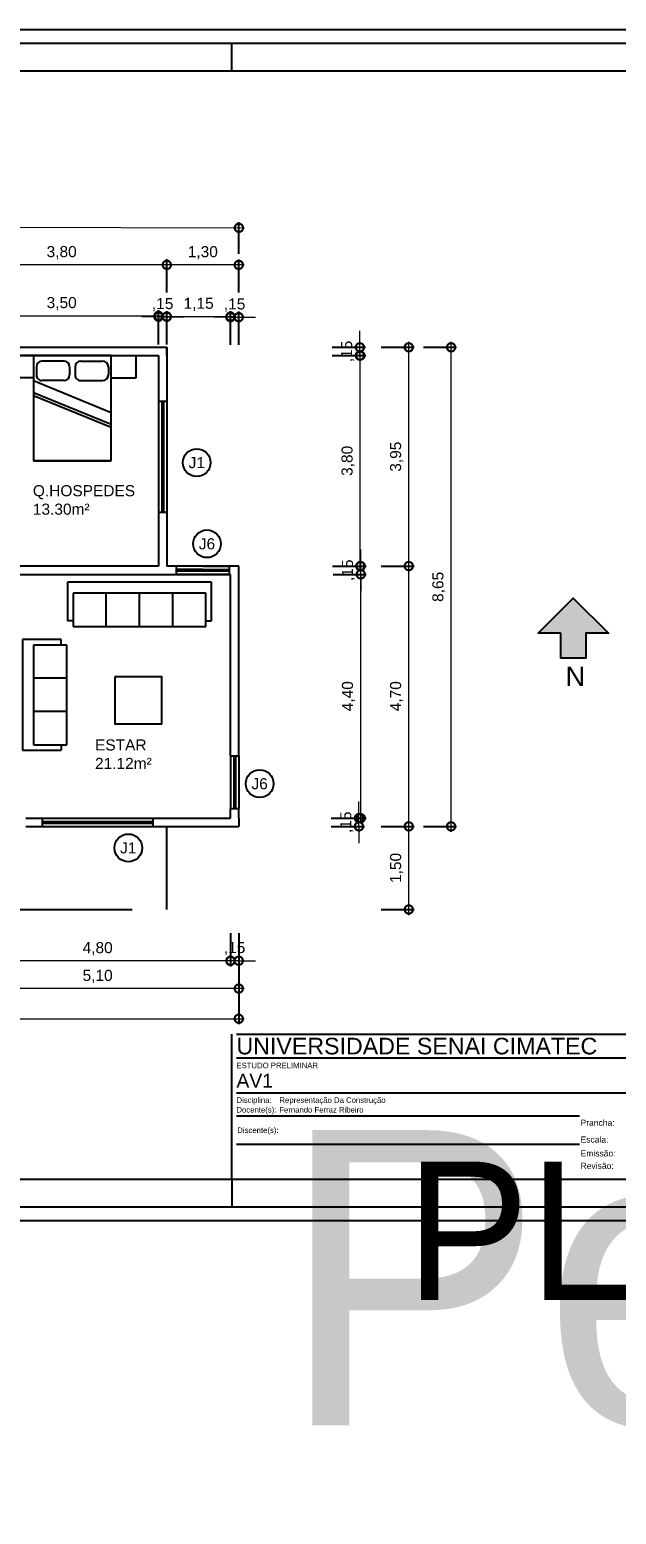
# Model space of a CAD drawing. Header units: metres. Extents: x -202116 to 907, y 1 to 978226.
# Drawn here: x 11.01 to 21.61, y 1.33 to 28.13 of the extents above; entities that cross this region are included whole.
import ezdxf
from ezdxf.enums import TextEntityAlignment as Align

# ---------------------------------------------------------------- set-up
doc = ezdxf.new("R2018")
doc.units = ezdxf.units.M
doc.header["$LTSCALE"] = 0.25
doc.linetypes.add('DIVIDE', pattern=[31.75, 12.7, -6.35, 0, -6.35, 0, -6.35])
doc.layers.add('0_MRG_AUX', color=7, linetype='Continuous', true_color=0xecbcd1, plot=False)
doc.layers.add('CAR_0', color=7, linetype='Continuous', true_color=0xff6b00, plot=False)
for name, color, linetype in [('ARQ_ALV CT', 5, 'Continuous'), ('ARQ_ALV VS', 2, 'Continuous'), ('ARQ_ESQ CT', 30, 'Continuous'), ('ARQ_ESQ VS', 2, 'Continuous'), ('ARQ_MOB 01', 1, 'Continuous'), ('ARQ_PROJ SUP', 1, 'DIVIDE'), ('ARQ_SIMB 01', 1, 'Continuous'), ('ARQ_TXT 01', 1, 'Continuous'), ('CAR_LINHAS_CINZA', 8, 'Continuous'), ('CAR_TEXTO_CINZA', 8, 'Continuous'), ('CAR_TEXTO_PRETO', 1, 'Continuous'), ('MRG_EXTERNA', 1, 'Continuous'), ('MRG_INTERNA', 2, 'Continuous'), ('SIMB_01', 1, 'Continuous'), ('SIMB_02', 2, 'Continuous'), ('SIMB_PREENCHIMENTO', 253, 'Continuous'), ('SIMB_TXT', 1, 'Continuous')]:
    doc.layers.add(name, color=color, linetype=linetype)
doc.layers.add('ARQ_COTA_AZUL', color=5, linetype='Continuous', lineweight=20, true_color=0x0000ff)
doc.styles.add('Annot_2.0mm', font='arial.ttf', dxfattribs={"height": 2})
doc.styles.add('Annot_3.5mm', font='arial.ttf', dxfattribs={"height": 3.5})
doc.styles.add('Arial', font='arial.ttf')
doc.styles.add('cota', font='arial.ttf')
doc.styles.add('SIMB', font='arial.ttf')
doc.styles.get("Standard").update_dxf_attribs({"font": 'arial.ttf'})
doc.dimstyles.new('Info 01 - annot', dxfattribs={"dimtxt": 2, "dimasz": 3, "dimexe": 1, "dimexo": 1, "dimgap": 1, "dimtad": 1, "dimzin": 4, "dimtxsty": 'cota', "dimblk": 'DOTSMALL', "dimcen": 2, "dimdle": 1, "dimclrd": 256, "dimclre": 256, "dimclrt": 1, "dimazin": 2, "dimtfac": 0.09, "dimtix": 1, "dimtmove": 2, "dimatfit": 2, "dimfxl": 5, "dimfxlon": 1, "dimtolj": 1, "dimtzin": 4, "dimlwd": -1, "dimarcsym": 1})

# ---------------------------------------------------------------- blocks, each defined once
blk = doc.blocks.new('CAMA 180 (1)')
at = {"layer": 'ARQ_MOB 01'}
for p, q in [((0.4, 1.15), (0, 1.15)), ((0, 0.7), (0, 1.15)), ((0.4, 0.7), (0.4, 1.15)), ((1.9, 0.7), (0, 0.7)), ((0, 0.7), (0, -0.7)), ((0.1, 0.15), (0.1, 0.55)), ((0.2, 0.65), (0.35, 0.65)), ((0.45, 0.15), (0.45, 0.55)), ((0.452, -0.7), (1.026, 0.7)), ((0.665, -0.7), (1.239, 0.7)), ((0.718, -0.7), (1.292, 0.7)), ((1.9, -0.7), (1.9, 0.7)), ((1.9, 0.7), (1.9, -0.7)), ((0.2, 0.05), (0.35, 0.05)), ((0.1, -0.15), (0.1, -0.55)), ((0.2, -0.05), (0.35, -0.05)), ((0.45, -0.15), (0.45, -0.55)), ((0, -0.7), (1.9, -0.7)), ((0, -0.7), (0, -1.15)), ((0.2, -0.65), (0.35, -0.65)), ((0.4, -0.7), (0.4, -1.15)), ((0, -1.15), (0.4, -1.15))]:
    blk.add_line(p, q, dxfattribs=at)
for centre, start, end in [((0.2, 0.55), 90, 180), ((0.35, 0.55), 0, 90), ((0.2, 0.15), 180, 270), ((0.35, 0.15), 270, 0), ((0.2, -0.15), 90, 180), ((0.35, -0.15), 0, 90), ((0.2, -0.55), 180, 270), ((0.35, -0.55), 270, 0)]:
    blk.add_arc(centre, 0.1, start, end, dxfattribs=at)
blk = doc.blocks.new('S3')
at = {"ltscale": 0.1}
for p, q in [((0, 0), (-0.002, 0)), ((0, -0.0007), (0, 0)), ((-0.002, 0), (-0.002, -0.0007)), ((-0.0001, -0.0002), (-0.0019, -0.0002)), ((-0.0019, -0.0002), (-0.0019, -0.0008)), ((-0.0013, -0.0008), (-0.0013, -0.0002)), ((-0.0007, -0.0008), (-0.0007, -0.0002)), ((-0.0001, -0.0008), (-0.0001, -0.0002)), ((-0.0019, -0.0007), (-0.002, -0.0007)), ((-0.0019, -0.0008), (-0.0001, -0.0008)), ((-0.0001, -0.0007), (0, -0.0007))]:
    blk.add_line(p, q, dxfattribs=at)
blk = doc.blocks.new('S4')
at = {"ltscale": 0.1}
for p, q in [((0, 0), (-0.0026, 0)), ((0, -0.0007), (0, 0)), ((-0.0026, 0), (-0.0026, -0.0007)), ((-0.0001, -0.0002), (-0.0025, -0.0002)), ((-0.0025, -0.0002), (-0.0025, -0.0008)), ((-0.0019, -0.0008), (-0.0019, -0.0002)), ((-0.0013, -0.0008), (-0.0013, -0.0002)), ((-0.0007, -0.0008), (-0.0007, -0.0002)), ((-0.0001, -0.0008), (-0.0001, -0.0002)), ((-0.0025, -0.0007), (-0.0026, -0.0007)), ((-0.0025, -0.0008), (-0.0001, -0.0008)), ((-0.0001, -0.0007), (0, -0.0007))]:
    blk.add_line(p, q, dxfattribs=at)
blk = doc.blocks.new('M6')
for p, q in [((0, 0), (-0.001, 0)), ((-0.001, -0.001), (-0.001, 0)), ((-0.001, 0), (-0.001, 0)), ((-0.001, 0), (-0.001, 0)), ((-0.001, 0), (-0.001, 0)), ((-0.001, 0), (-0.001, 0)), ((-0.001, 0), (-0.001, 0)), ((0, 0), (-0.001, 0)), ((0, 0), (-0.001, 0)), ((0, -0.001), (0, 0)), ((0, 0), (0, 0)), ((-0.001, 0), (-0.002, 0)), ((-0.002, 0), (-0.002, -0.001)), ((-0.002, 0), (-0.002, -0.001)), ((-0.002, -0.001), (-0.001, -0.001)), ((-0.001, -0.001), (0, -0.001)), ((-0.001, -0.001), (-0.001, -0.001)), ((-0.001, -0.001), (-0.001, -0.001)), ((-0.001, -0.001), (-0.001, -0.001)), ((-0.001, -0.001), (-0.001, -0.001)), ((-0.001, -0.001), (-0.001, -0.001)), ((0, -0.001), (-0.001, -0.001)), ((0, -0.001), (-0.001, -0.001)), ((0, 0), (0, 0)), ((0, 0), (0, -0.001)), ((0, 0), (0, -0.001)), ((0, -0.001), (0, -0.001)), ((0, -0.001), (0, -0.001))]:
    blk.add_line(p, q)
blk = doc.blocks.new('COD_ESQ')
at = {"layer": 'SIMB_02'}
blk.add_circle((0, 0), 2.5, dxfattribs=at)
at = {"layer": 'SIMB_TXT', "style": 'SIMB'}
blk.add_attdef('CDESQ', text='', height=2, dxfattribs=at).set_placement((0, 0), align=Align.MIDDLE_CENTER)
blk = doc.blocks.new('norte')
at = {"layer": 'SIMB_PREENCHIMENTO'}
blk.add_hatch(color=256, dxfattribs=at).paths.add_polyline_path([(-6.36, -6.36), (-2.25, -6.36), (-2.25, -10.86), (2.25, -10.86), (2.25, -6.36), (6.36, -6.36), (0, 0)])
at = {"layer": 'SIMB_01'}
blk.add_lwpolyline([(-2.25, -6.36), (-6.36, -6.36), (0, 0), (6.36, -6.36), (2.25, -6.36), (2.25, -10.86), (-2.25, -10.86)], close=True, dxfattribs=at)
at = {"layer": 'SIMB_01', "insert": (-1.4, -12.39), "char_height": 3.5, "width": 3.7, "attachment_point": 1, "style": 'Annot_3.5mm'}
blk.add_mtext('N', dxfattribs=at)
blk = doc.blocks.new('_DotSmall')
at = {"color": 0, "linetype": 'ByBlock', "const_width": 0.5}
blk.add_lwpolyline([(-0.0625, 0, 1), (0.0625, 0, 1)], format="xyb", close=True, dxfattribs=at)
blk = doc.blocks.new('*D27')
at = {"layer": 'ARQ_COTA_AZUL', "transparency": 16777216}
for p, q in [((16.964, 13.898), (16.964, 14.198)), ((16.964, 13.748), (16.964, 13.898)), ((16.964, 13.748), (16.964, 13.448))]:
    blk.add_line(p, q, dxfattribs=at)
at = {"layer": 'ARQ_COTA_AZUL', "lineweight": -2, "transparency": 16777216}
for p, q in [((16.464, 13.898), (17.064, 13.898)), ((16.464, 13.748), (17.064, 13.748))]:
    blk.add_line(p, q, dxfattribs=at)
at = {"layer": 'ARQ_COTA_AZUL', "transparency": 16777216, "xscale": 0.3, "yscale": 0.3, "zscale": 0.3}
for p, rotation in [((16.964, 13.898), 270), ((16.964, 13.748), 90)]:
    blk.add_blockref('_DotSmall', p, dxfattribs=dict(at, rotation=rotation))
at = {"layer": 'ARQ_COTA_AZUL', "color": 1, "transparency": 16777216, "insert": (16.744, 13.823), "char_height": 0.2, "attachment_point": 5, "rotation": 90, "style": 'cota'}
blk.add_mtext('\\A1;,15', dxfattribs=at)
blk = doc.blocks.new('*D28')
at = {"layer": 'ARQ_COTA_AZUL', "lineweight": -2, "transparency": 16777216}
for p, q in [((16.496, 18.298), (17.096, 18.298)), ((16.496, 13.898), (17.096, 13.898))]:
    blk.add_line(p, q, dxfattribs=at)
at = {"layer": 'ARQ_COTA_AZUL', "transparency": 16777216}
blk.add_line((16.996, 13.798), (16.996, 18.398), dxfattribs=at)
at = {"layer": 'ARQ_COTA_AZUL', "transparency": 16777216, "xscale": 0.3, "yscale": 0.3, "zscale": 0.3}
for p, rotation in [((16.996, 18.298), 90), ((16.996, 13.898), 270)]:
    blk.add_blockref('_DotSmall', p, dxfattribs=dict(at, rotation=rotation))
at = {"layer": 'ARQ_COTA_AZUL', "color": 1, "transparency": 16777216, "insert": (16.775, 16.098), "char_height": 0.2, "attachment_point": 5, "rotation": 90, "style": 'cota'}
blk.add_mtext('\\A1;4,40', dxfattribs=at)
blk = doc.blocks.new('*D29')
at = {"layer": 'ARQ_COTA_AZUL', "transparency": 16777216}
for p, q in [((16.996, 18.448), (16.996, 18.748)), ((16.996, 18.298), (16.996, 18.448)), ((16.996, 18.298), (16.996, 17.998))]:
    blk.add_line(p, q, dxfattribs=at)
at = {"layer": 'ARQ_COTA_AZUL', "lineweight": -2, "transparency": 16777216}
for p, q in [((16.496, 18.448), (17.096, 18.448)), ((16.496, 18.298), (17.096, 18.298))]:
    blk.add_line(p, q, dxfattribs=at)
at = {"layer": 'ARQ_COTA_AZUL', "transparency": 16777216, "xscale": 0.3, "yscale": 0.3, "zscale": 0.3}
for p, rotation in [((16.996, 18.448), 270), ((16.996, 18.298), 90)]:
    blk.add_blockref('_DotSmall', p, dxfattribs=dict(at, rotation=rotation))
at = {"layer": 'ARQ_COTA_AZUL', "color": 1, "transparency": 16777216, "insert": (16.775, 18.373), "char_height": 0.2, "attachment_point": 5, "rotation": 90, "style": 'cota'}
blk.add_mtext('\\A1;,15', dxfattribs=at)
blk = doc.blocks.new('*D30')
at = {"layer": 'ARQ_COTA_AZUL', "lineweight": -2, "transparency": 16777216}
for p, q in [((16.488, 22.248), (17.088, 22.248)), ((16.488, 18.448), (17.088, 18.448))]:
    blk.add_line(p, q, dxfattribs=at)
at = {"layer": 'ARQ_COTA_AZUL', "transparency": 16777216}
blk.add_line((16.988, 18.348), (16.988, 22.348), dxfattribs=at)
at = {"layer": 'ARQ_COTA_AZUL', "transparency": 16777216, "xscale": 0.3, "yscale": 0.3, "zscale": 0.3}
for p, rotation in [((16.988, 22.248), 90), ((16.988, 18.448), 270)]:
    blk.add_blockref('_DotSmall', p, dxfattribs=dict(at, rotation=rotation))
at = {"layer": 'ARQ_COTA_AZUL', "color": 1, "transparency": 16777216, "insert": (16.767, 20.348), "char_height": 0.2, "attachment_point": 5, "rotation": 90, "style": 'cota'}
blk.add_mtext('\\A1;3,80', dxfattribs=at)
blk = doc.blocks.new('*D31')
at = {"layer": 'ARQ_COTA_AZUL', "transparency": 16777216}
for p, q in [((16.98, 22.398), (16.98, 22.698)), ((16.98, 22.248), (16.98, 22.398)), ((16.98, 22.248), (16.98, 21.948))]:
    blk.add_line(p, q, dxfattribs=at)
at = {"layer": 'ARQ_COTA_AZUL', "lineweight": -2, "transparency": 16777216}
for p, q in [((16.48, 22.398), (17.08, 22.398)), ((16.48, 22.248), (17.08, 22.248))]:
    blk.add_line(p, q, dxfattribs=at)
at = {"layer": 'ARQ_COTA_AZUL', "transparency": 16777216, "xscale": 0.3, "yscale": 0.3, "zscale": 0.3}
for p, rotation in [((16.98, 22.398), 270), ((16.98, 22.248), 90)]:
    blk.add_blockref('_DotSmall', p, dxfattribs=dict(at, rotation=rotation))
at = {"layer": 'ARQ_COTA_AZUL', "color": 1, "transparency": 16777216, "insert": (16.759, 22.323), "char_height": 0.2, "attachment_point": 5, "rotation": 90, "style": 'cota'}
blk.add_mtext('\\A1;,15', dxfattribs=at)
blk = doc.blocks.new('*D32')
at = {"layer": 'ARQ_COTA_AZUL', "lineweight": -2, "transparency": 16777216}
for p, q in [((17.364, 13.748), (17.964, 13.748)), ((17.364, 12.248), (17.964, 12.248))]:
    blk.add_line(p, q, dxfattribs=at)
at = {"layer": 'ARQ_COTA_AZUL', "transparency": 16777216}
blk.add_line((17.864, 12.148), (17.864, 13.848), dxfattribs=at)
at = {"layer": 'ARQ_COTA_AZUL', "transparency": 16777216, "xscale": 0.3, "yscale": 0.3, "zscale": 0.3}
for p, rotation in [((17.864, 13.748), 90), ((17.864, 12.248), 270)]:
    blk.add_blockref('_DotSmall', p, dxfattribs=dict(at, rotation=rotation))
at = {"layer": 'ARQ_COTA_AZUL', "color": 1, "transparency": 16777216, "insert": (17.644, 12.998), "char_height": 0.2, "attachment_point": 5, "rotation": 90, "style": 'cota'}
blk.add_mtext('\\A1;1,50', dxfattribs=at)
blk = doc.blocks.new('*D33')
at = {"layer": 'ARQ_COTA_AZUL', "transparency": 16777216}
blk.add_line((17.864, 13.648), (17.864, 18.548), dxfattribs=at)
at = {"layer": 'ARQ_COTA_AZUL', "lineweight": -2, "transparency": 16777216}
for p, q in [((17.364, 18.448), (17.964, 18.448)), ((17.364, 13.748), (17.964, 13.748))]:
    blk.add_line(p, q, dxfattribs=at)
at = {"layer": 'ARQ_COTA_AZUL', "transparency": 16777216, "xscale": 0.3, "yscale": 0.3, "zscale": 0.3}
for p, rotation in [((17.864, 18.448), 90), ((17.864, 13.748), 270)]:
    blk.add_blockref('_DotSmall', p, dxfattribs=dict(at, rotation=rotation))
at = {"layer": 'ARQ_COTA_AZUL', "color": 1, "transparency": 16777216, "insert": (17.644, 16.098), "char_height": 0.2, "attachment_point": 5, "rotation": 90, "style": 'cota'}
blk.add_mtext('\\A1;4,70', dxfattribs=at)
blk = doc.blocks.new('*D34')
at = {"layer": 'ARQ_COTA_AZUL', "lineweight": -2, "transparency": 16777216}
for p, q in [((17.364, 22.398), (17.964, 22.398)), ((17.364, 18.448), (17.964, 18.448))]:
    blk.add_line(p, q, dxfattribs=at)
at = {"layer": 'ARQ_COTA_AZUL', "transparency": 16777216}
blk.add_line((17.864, 18.348), (17.864, 22.498), dxfattribs=at)
at = {"layer": 'ARQ_COTA_AZUL', "transparency": 16777216, "xscale": 0.3, "yscale": 0.3, "zscale": 0.3}
for p, rotation in [((17.864, 22.398), 90), ((17.864, 18.448), 270)]:
    blk.add_blockref('_DotSmall', p, dxfattribs=dict(at, rotation=rotation))
at = {"layer": 'ARQ_COTA_AZUL', "color": 1, "transparency": 16777216, "insert": (17.644, 20.423), "char_height": 0.2, "attachment_point": 5, "rotation": 90, "style": 'cota'}
blk.add_mtext('\\A1;3,95', dxfattribs=at)
blk = doc.blocks.new('*D35')
at = {"layer": 'ARQ_COTA_AZUL', "lineweight": -2, "transparency": 16777216}
for p, q in [((18.128, 22.398), (18.728, 22.398)), ((18.128, 13.748), (18.728, 13.748))]:
    blk.add_line(p, q, dxfattribs=at)
at = {"layer": 'ARQ_COTA_AZUL', "transparency": 16777216}
blk.add_line((18.628, 13.648), (18.628, 22.498), dxfattribs=at)
at = {"layer": 'ARQ_COTA_AZUL', "transparency": 16777216, "xscale": 0.3, "yscale": 0.3, "zscale": 0.3}
for p, rotation in [((18.628, 22.398), 90), ((18.628, 13.748), 270)]:
    blk.add_blockref('_DotSmall', p, dxfattribs=dict(at, rotation=rotation))
at = {"layer": 'ARQ_COTA_AZUL', "color": 1, "transparency": 16777216, "insert": (18.408, 18.073), "char_height": 0.2, "attachment_point": 5, "rotation": 90, "style": 'cota'}
blk.add_mtext('\\A1;8,65', dxfattribs=at)
blk = doc.blocks.new('*D36')
at = {"layer": 'ARQ_COTA_AZUL', "lineweight": -2, "transparency": 16777216}
for p, q in [((14.642, 11.823), (14.642, 11.223)), ((14.792, 11.823), (14.792, 11.223))]:
    blk.add_line(p, q, dxfattribs=at)
at = {"layer": 'ARQ_COTA_AZUL', "transparency": 16777216}
for p, q in [((14.642, 11.323), (14.342, 11.323)), ((14.792, 11.323), (14.642, 11.323)), ((14.792, 11.323), (15.092, 11.323))]:
    blk.add_line(p, q, dxfattribs=at)
at = {"layer": 'ARQ_COTA_AZUL', "transparency": 16777216, "xscale": 0.3, "yscale": 0.3, "zscale": 0.3}
blk.add_blockref('_DotSmall', (14.642, 11.323), dxfattribs=at)
at = {"layer": 'ARQ_COTA_AZUL', "transparency": 16777216, "xscale": 0.3, "yscale": 0.3, "zscale": 0.3, "rotation": 180}
blk.add_blockref('_DotSmall', (14.792, 11.323), dxfattribs=at)
at = {"layer": 'ARQ_COTA_AZUL', "color": 1, "transparency": 16777216, "insert": (14.717, 11.543), "char_height": 0.2, "attachment_point": 5, "style": 'cota'}
blk.add_mtext('\\A1;,15', dxfattribs=at)
blk = doc.blocks.new('*D37')
at = {"layer": 'ARQ_COTA_AZUL', "lineweight": -2, "transparency": 16777216}
for p, q in [((9.842, 11.819), (9.842, 11.219)), ((14.642, 11.819), (14.642, 11.219))]:
    blk.add_line(p, q, dxfattribs=at)
at = {"layer": 'ARQ_COTA_AZUL', "transparency": 16777216}
blk.add_line((14.742, 11.319), (9.742, 11.319), dxfattribs=at)
at = {"layer": 'ARQ_COTA_AZUL', "transparency": 16777216, "xscale": 0.3, "yscale": 0.3, "zscale": 0.3, "rotation": 180}
blk.add_blockref('_DotSmall', (9.842, 11.319), dxfattribs=at)
at = {"layer": 'ARQ_COTA_AZUL', "transparency": 16777216, "xscale": 0.3, "yscale": 0.3, "zscale": 0.3}
blk.add_blockref('_DotSmall', (14.642, 11.319), dxfattribs=at)
at = {"layer": 'ARQ_COTA_AZUL', "color": 1, "transparency": 16777216, "insert": (12.242, 11.54), "char_height": 0.2, "attachment_point": 5, "style": 'cota'}
blk.add_mtext('\\A1;4,80', dxfattribs=at)
blk = doc.blocks.new('*D39')
at = {"layer": 'ARQ_COTA_AZUL', "lineweight": -2, "transparency": 16777216}
for p, q in [((9.692, 11.32), (9.692, 10.72)), ((14.792, 11.32), (14.792, 10.72))]:
    blk.add_line(p, q, dxfattribs=at)
at = {"layer": 'ARQ_COTA_AZUL', "transparency": 16777216}
blk.add_line((14.892, 10.82), (9.592, 10.82), dxfattribs=at)
at = {"layer": 'ARQ_COTA_AZUL', "transparency": 16777216, "xscale": 0.3, "yscale": 0.3, "zscale": 0.3, "rotation": 180}
blk.add_blockref('_DotSmall', (9.692, 10.82), dxfattribs=at)
at = {"layer": 'ARQ_COTA_AZUL', "transparency": 16777216, "xscale": 0.3, "yscale": 0.3, "zscale": 0.3}
blk.add_blockref('_DotSmall', (14.792, 10.82), dxfattribs=at)
at = {"layer": 'ARQ_COTA_AZUL', "color": 1, "transparency": 16777216, "insert": (12.242, 11.04), "char_height": 0.2, "attachment_point": 5, "style": 'cota'}
blk.add_mtext('\\A1;5,10', dxfattribs=at)
blk = doc.blocks.new('*D48')
at = {"layer": 'ARQ_COTA_AZUL', "lineweight": -2, "transparency": 16777216}
for p, q in [((0.692, 10.775), (0.692, 10.175)), ((14.792, 10.775), (14.792, 10.175))]:
    blk.add_line(p, q, dxfattribs=at)
at = {"layer": 'ARQ_COTA_AZUL', "transparency": 16777216}
blk.add_line((0.592, 10.275), (14.892, 10.275), dxfattribs=at)
at = {"layer": 'ARQ_COTA_AZUL', "transparency": 16777216, "xscale": 0.3, "yscale": 0.3, "zscale": 0.3, "rotation": 180}
blk.add_blockref('_DotSmall', (0.692, 10.275), dxfattribs=at)
at = {"layer": 'ARQ_COTA_AZUL', "transparency": 16777216, "xscale": 0.3, "yscale": 0.3, "zscale": 0.3}
blk.add_blockref('_DotSmall', (14.792, 10.275), dxfattribs=at)
at = {"layer": 'ARQ_COTA_AZUL', "color": 1, "transparency": 16777216, "insert": (7.742, 10.495), "char_height": 0.2, "attachment_point": 5, "style": 'cota'}
blk.add_mtext('\\A1;14,10', dxfattribs=at)
blk = doc.blocks.new('*D73')
at = {"layer": 'ARQ_COTA_AZUL', "lineweight": -2, "transparency": 16777216}
for p, q in [((9.842, 22.466), (9.842, 23.066)), ((13.342, 22.466), (13.342, 23.066))]:
    blk.add_line(p, q, dxfattribs=at)
at = {"layer": 'ARQ_COTA_AZUL', "transparency": 16777216}
blk.add_line((9.742, 22.966), (13.442, 22.966), dxfattribs=at)
at = {"layer": 'ARQ_COTA_AZUL', "transparency": 16777216, "xscale": 0.3, "yscale": 0.3, "zscale": 0.3, "rotation": 180}
blk.add_blockref('_DotSmall', (9.842, 22.966), dxfattribs=at)
at = {"layer": 'ARQ_COTA_AZUL', "transparency": 16777216, "xscale": 0.3, "yscale": 0.3, "zscale": 0.3}
blk.add_blockref('_DotSmall', (13.342, 22.966), dxfattribs=at)
at = {"layer": 'ARQ_COTA_AZUL', "color": 1, "transparency": 16777216, "insert": (11.592, 23.187), "char_height": 0.2, "attachment_point": 5, "style": 'cota'}
blk.add_mtext('\\A1;3,50', dxfattribs=at)
blk = doc.blocks.new('*D74')
at = {"layer": 'ARQ_COTA_AZUL', "transparency": 16777216}
for p, q in [((13.342, 22.949), (13.042, 22.949)), ((13.342, 22.949), (13.492, 22.949)), ((13.492, 22.949), (13.792, 22.949))]:
    blk.add_line(p, q, dxfattribs=at)
at = {"layer": 'ARQ_COTA_AZUL', "lineweight": -2, "transparency": 16777216}
for p, q in [((13.342, 22.449), (13.342, 23.049)), ((13.492, 22.449), (13.492, 23.049))]:
    blk.add_line(p, q, dxfattribs=at)
at = {"layer": 'ARQ_COTA_AZUL', "transparency": 16777216, "xscale": 0.3, "yscale": 0.3, "zscale": 0.3}
blk.add_blockref('_DotSmall', (13.342, 22.949), dxfattribs=at)
at = {"layer": 'ARQ_COTA_AZUL', "transparency": 16777216, "xscale": 0.3, "yscale": 0.3, "zscale": 0.3, "rotation": 180}
blk.add_blockref('_DotSmall', (13.492, 22.949), dxfattribs=at)
at = {"layer": 'ARQ_COTA_AZUL', "color": 1, "transparency": 16777216, "insert": (13.417, 23.169), "char_height": 0.2, "attachment_point": 5, "style": 'cota'}
blk.add_mtext('\\A1;,15', dxfattribs=at)
blk = doc.blocks.new('*D75')
at = {"layer": 'ARQ_COTA_AZUL', "lineweight": -2, "transparency": 16777216}
for p, q in [((13.492, 22.453), (13.492, 23.053)), ((14.642, 22.453), (14.642, 23.053))]:
    blk.add_line(p, q, dxfattribs=at)
at = {"layer": 'ARQ_COTA_AZUL', "transparency": 16777216}
blk.add_line((13.392, 22.953), (14.742, 22.953), dxfattribs=at)
at = {"layer": 'ARQ_COTA_AZUL', "transparency": 16777216, "xscale": 0.3, "yscale": 0.3, "zscale": 0.3, "rotation": 180}
blk.add_blockref('_DotSmall', (13.492, 22.953), dxfattribs=at)
at = {"layer": 'ARQ_COTA_AZUL', "transparency": 16777216, "xscale": 0.3, "yscale": 0.3, "zscale": 0.3}
blk.add_blockref('_DotSmall', (14.642, 22.953), dxfattribs=at)
at = {"layer": 'ARQ_COTA_AZUL', "color": 1, "transparency": 16777216, "insert": (14.067, 23.174), "char_height": 0.2, "attachment_point": 5, "style": 'cota'}
blk.add_mtext('\\A1;1,15', dxfattribs=at)
blk = doc.blocks.new('*D76')
at = {"layer": 'ARQ_COTA_AZUL', "transparency": 16777216}
for p, q in [((14.642, 22.942), (14.342, 22.942)), ((14.642, 22.942), (14.792, 22.942)), ((14.792, 22.942), (15.092, 22.942))]:
    blk.add_line(p, q, dxfattribs=at)
at = {"layer": 'ARQ_COTA_AZUL', "lineweight": -2, "transparency": 16777216}
for p, q in [((14.642, 22.442), (14.642, 23.042)), ((14.792, 22.442), (14.792, 23.042))]:
    blk.add_line(p, q, dxfattribs=at)
at = {"layer": 'ARQ_COTA_AZUL', "transparency": 16777216, "xscale": 0.3, "yscale": 0.3, "zscale": 0.3}
blk.add_blockref('_DotSmall', (14.642, 22.942), dxfattribs=at)
at = {"layer": 'ARQ_COTA_AZUL', "transparency": 16777216, "xscale": 0.3, "yscale": 0.3, "zscale": 0.3, "rotation": 180}
blk.add_blockref('_DotSmall', (14.792, 22.942), dxfattribs=at)
at = {"layer": 'ARQ_COTA_AZUL', "color": 1, "transparency": 16777216, "insert": (14.717, 23.162), "char_height": 0.2, "attachment_point": 5, "style": 'cota'}
blk.add_mtext('\\A1;,15', dxfattribs=at)
blk = doc.blocks.new('*D77')
at = {"layer": 'ARQ_COTA_AZUL', "transparency": 16777216}
blk.add_line((14.892, 23.886), (13.392, 23.886), dxfattribs=at)
at = {"layer": 'ARQ_COTA_AZUL', "lineweight": -2, "transparency": 16777216}
for p, q in [((13.492, 23.386), (13.492, 23.986)), ((14.792, 23.386), (14.792, 23.986))]:
    blk.add_line(p, q, dxfattribs=at)
at = {"layer": 'ARQ_COTA_AZUL', "transparency": 16777216, "xscale": 0.3, "yscale": 0.3, "zscale": 0.3, "rotation": 180}
blk.add_blockref('_DotSmall', (13.492, 23.886), dxfattribs=at)
at = {"layer": 'ARQ_COTA_AZUL', "transparency": 16777216, "xscale": 0.3, "yscale": 0.3, "zscale": 0.3}
blk.add_blockref('_DotSmall', (14.792, 23.886), dxfattribs=at)
at = {"layer": 'ARQ_COTA_AZUL', "color": 1, "transparency": 16777216, "insert": (14.142, 24.106), "char_height": 0.2, "attachment_point": 5, "style": 'cota'}
blk.add_mtext('\\A1;1,30', dxfattribs=at)
blk = doc.blocks.new('*D78')
at = {"layer": 'ARQ_COTA_AZUL', "transparency": 16777216}
blk.add_line((13.592, 23.887), (9.592, 23.887), dxfattribs=at)
at = {"layer": 'ARQ_COTA_AZUL', "lineweight": -2, "transparency": 16777216}
for p, q in [((9.692, 23.387), (9.692, 23.987)), ((13.492, 23.387), (13.492, 23.987))]:
    blk.add_line(p, q, dxfattribs=at)
at = {"layer": 'ARQ_COTA_AZUL', "transparency": 16777216, "xscale": 0.3, "yscale": 0.3, "zscale": 0.3, "rotation": 180}
blk.add_blockref('_DotSmall', (9.692, 23.887), dxfattribs=at)
at = {"layer": 'ARQ_COTA_AZUL', "transparency": 16777216, "xscale": 0.3, "yscale": 0.3, "zscale": 0.3}
blk.add_blockref('_DotSmall', (13.492, 23.887), dxfattribs=at)
at = {"layer": 'ARQ_COTA_AZUL', "color": 1, "transparency": 16777216, "insert": (11.592, 24.107), "char_height": 0.2, "attachment_point": 5, "style": 'cota'}
blk.add_mtext('\\A1;3,80', dxfattribs=at)
blk = doc.blocks.new('*D80')
at = {"layer": 'ARQ_COTA_AZUL', "lineweight": -2, "transparency": 16777216}
for p, q in [((0.696, 24.122), (0.698, 24.691)), ((14.793, 24.086), (14.794, 24.655))]:
    blk.add_line(p, q, dxfattribs=at)
at = {"layer": 'ARQ_COTA_AZUL', "transparency": 16777216}
blk.add_line((0.597, 24.591), (14.894, 24.555), dxfattribs=at)
at = {"layer": 'ARQ_COTA_AZUL', "transparency": 16777216, "xscale": 0.3, "yscale": 0.3, "zscale": 0.3}
for p, rotation in [((0.697, 24.591), 179.8541102347164), ((14.794, 24.555), 359.8541102347164)]:
    blk.add_blockref('_DotSmall', p, dxfattribs=dict(at, rotation=rotation))
at = {"layer": 'ARQ_COTA_AZUL', "color": 1, "transparency": 16777216, "insert": (7.746, 24.793), "char_height": 0.2, "attachment_point": 5, "rotation": 359.8541, "style": 'cota'}
blk.add_mtext('\\A1;14,10', dxfattribs=at)
blk = doc.blocks.new('FORMATO_A2mmD')
at = {"layer": '0_MRG_AUX'}
blk.add_lwpolyline([(5, -5), (5, 425), (-599, 425), (-599, -5)], close=True, dxfattribs=at)
at = {"layer": 'MRG_EXTERNA'}
blk.add_lwpolyline([(0, 0), (0, 420), (-594, 420), (-594, 0)], close=True, dxfattribs=at)
at = {"layer": 'MRG_INTERNA'}
for p, q in [((-185, 410), (-185, 420)), ((-185, 410), (-185, 420)), ((-185, 10), (-185, 0)), ((-185, 10), (-185, 0))]:
    blk.add_line(p, q, dxfattribs=at)
blk.add_lwpolyline([(-569, 410), (-569, 10), (-10, 10), (-10, 410)], close=True, dxfattribs=at)
blk = doc.blocks.new('carimbo')
at = {"layer": 'CAR_0'}
for q in [(-0.175, 0.05225), (0, 0)]:
    blk.add_line((-0.175, 0), q, dxfattribs=at)
at = {"layer": 'CAR_LINHAS_CINZA'}
for p, q in [((-0.17336, 0.05225), (-0.00329, 0.05225)), ((-0.17336, 0.04375), (-0.00329, 0.04375)), ((-0.00329, 0.031), (-0.17336, 0.031)), ((-0.04936, 0.02275), (-0.17336, 0.02275)), ((-0.04936, 0.0125), (-0.17336, 0.0125))]:
    blk.add_line(p, q, dxfattribs=at)
at = {"layer": 'CAR_TEXTO_CINZA', "style": 'Arial'}
for s, height, p in [('Disciplina:', 0.002, (-0.17336, 0.0275)), ('Docente(s):', 0.002, (-0.17336, 0.024)), ('Prancha: ', 0.0022, (-0.049, 0.01921)), ('Escala:', 0.0022, (-0.049, 0.01315)), ('Emissão:', 0.0022, (-0.049, 0.00815)), ('Revisão: ', 0.0022, (-0.049, 0.00365))]:
    blk.add_text(s, height=height, dxfattribs=at).set_placement(p)
blk.add_text('Discente(s):', height=0.002, dxfattribs=at).set_placement((-0.17305, 0.01762), align=Align.MIDDLE_LEFT)
at = {"layer": 'CAR_TEXTO_CINZA', "style": 'Arial', "flags": 8}
blk.add_attdef('FASE', (-0.17336, 0.04), '', height=0.002, dxfattribs=at)
blk.add_attdef('A/S', text='', height=0.002, dxfattribs=at).set_placement((-0.00329, 0.02776), align=Align.RIGHT)
at = {"layer": 'CAR_TEXTO_PRETO', "lineweight": 30, "flags": 104}
blk.add_attdef('TITULO_01', text='', height=0.003, dxfattribs=at).set_placement((-0.11218, 0.00625), align=Align.MIDDLE_CENTER)
at = {"layer": 'CAR_TEXTO_PRETO', "linetype": 'Continuous', "style": 'Arial', "flags": 8}
for tag, p, height in [('IES-CURSO', (-0.17336, 0.045), 0.006), ('NOME', (-0.17336, 0.033), 0.005)]:
    blk.add_attdef(tag, p, '', height=height, dxfattribs=at)
at = {"layer": 'CAR_TEXTO_PRETO', "style": 'Arial', "flags": 8}
for tag, p in [('DISCIPLINA', (-0.15782, 0.0275)), ('DOCENTE', (-0.15788, 0.024)), ('REVN', (-0.03563, 0.00379)), ('DATAEMISSÃO', (-0.03335, 0.00815))]:
    blk.add_attdef(tag, p, '', height=0.002, dxfattribs=at)
for tag, p in [('NUM', (-0.02629, 0.02054)), ('TOT', (-0.01095, 0.02054))]:
    blk.add_attdef(tag, text='', height=0.0045, dxfattribs=at).set_placement(p, align=Align.MIDDLE_CENTER)
at = {"layer": 'CAR_TEXTO_PRETO', "lineweight": 30, "flags": 104}
blk.add_attdef('DISCENTE', text='', height=0.002, dxfattribs=at).set_placement((-0.15757, 0.01762), align=Align.MIDDLE_LEFT)
at = {"layer": 'CAR_TEXTO_PRETO', "style": 'Arial'}
blk.add_attdef('ESCALA', (-0.03346, 0.01285), '', height=0.002, dxfattribs=at)
at = {"layer": 'CAR_TEXTO_PRETO', "style": 'Arial', "flags": 8}
blk.add_attdef('REVDATA', text='', height=0.002, dxfattribs=at).set_placement((-0.00337, 0.00365), align=Align.RIGHT)

msp = doc.modelspace()

# ---------------------------------------------------------------- linework, layer by layer
at = {"layer": 'ARQ_ALV CT'}
for p, q in [((9.692, 22.398), (13.492, 22.398)), ((9.842, 22.248), (13.342, 22.248)), ((13.342, 22.248), (13.342, 21.423)), ((13.492, 22.248), (13.492, 22.398)), ((13.492, 22.398), (13.492, 21.423)), ((13.342, 21.423), (13.492, 21.423)), ((13.342, 19.423), (13.492, 19.423)), ((13.342, 19.423), (13.342, 18.448)), ((13.492, 19.423), (13.492, 18.448)), ((9.692, 18.298), (13.492, 18.298)), ((13.342, 18.448), (9.842, 18.448)), ((14.792, 18.448), (13.492, 18.448)), ((13.492, 18.298), (14.642, 18.298)), ((14.642, 15.023), (14.642, 18.298)), ((14.792, 15.023), (14.792, 18.448)), ((14.642, 13.898), (14.642, 14.073)), ((14.792, 13.898), (14.792, 14.073)), ((10.942, 13.898), (11.242, 13.898)), ((10.942, 13.748), (11.242, 13.748)), ((13.242, 13.898), (14.642, 13.898)), ((13.242, 13.748), (14.792, 13.748)), ((14.792, 13.898), (14.792, 13.748))]:
    msp.add_line(p, q, dxfattribs=at)
at = {"layer": 'ARQ_ALV VS'}
for p, q in [((13.342, 21.423), (13.492, 21.423)), ((13.342, 19.423), (13.492, 19.423)), ((14.142, 18.448), (13.667, 18.448)), ((13.667, 18.298), (13.667, 18.448)), ((14.617, 18.298), (13.667, 18.298)), ((14.142, 18.448), (14.617, 18.448)), ((14.617, 18.448), (14.617, 18.298)), ((14.642, 15.023), (14.792, 15.023)), ((14.642, 15.023), (14.642, 14.073)), ((14.792, 15.023), (14.792, 14.073)), ((14.642, 14.073), (14.792, 14.073)), ((11.242, 13.898), (11.242, 13.748)), ((11.242, 13.898), (13.242, 13.898)), ((11.242, 13.748), (13.242, 13.748)), ((13.242, 13.898), (13.242, 13.748))]:
    msp.add_line(p, q, dxfattribs=at)
at = {"layer": 'ARQ_ESQ CT'}
for p, q in [((13.402, 21.423), (13.402, 19.423)), ((13.432, 21.423), (13.432, 19.423)), ((14.142, 18.388), (13.667, 18.388)), ((14.617, 18.358), (13.667, 18.358)), ((14.142, 18.388), (14.617, 18.388)), ((14.702, 15.023), (14.702, 14.073)), ((14.732, 15.023), (14.732, 14.073)), ((11.242, 13.838), (13.242, 13.838)), ((11.242, 13.808), (13.242, 13.808))]:
    msp.add_line(p, q, dxfattribs=at)
at = {"layer": 'ARQ_ESQ VS'}
for p, q in [((13.342, 21.423), (13.342, 19.423)), ((13.492, 21.423), (13.492, 19.423))]:
    msp.add_line(p, q, dxfattribs=at)
at = {"layer": 'ARQ_MOB 01'}
msp.add_lwpolyline([(12.553, 16.447), (12.553, 15.597), (13.403, 15.597), (13.403, 16.447)], close=True, dxfattribs=at)
at = {"layer": 'ARQ_PROJ SUP'}
for p, q in [((13.492, 12.248), (13.492, 13.748)), ((9.692, 12.248), (13.492, 12.248))]:
    msp.add_line(p, q, dxfattribs=at)

# ---------------------------------------------------------------- block references
at = {"layer": 'ARQ_ALV CT', "xscale": 0.05, "yscale": 0.05, "zscale": 0.05}
msp.add_blockref('FORMATO_A2mmD', (23.918, 6.882), dxfattribs=at)
at = {"layer": 'ARQ_ALV CT', "xscale": 0.1, "yscale": 0.1, "zscale": 0.1}
for p, values in [((14.218, 18.85), {'CDESQ': 'J6'}), ((15.169, 14.519), {'CDESQ': 'J6'}), ((12.796, 13.36), {'CDESQ': 'J1'})]:
    msp.add_blockref('COD_ESQ', p, dxfattribs=at).add_auto_attribs(values)
at = {"layer": 'ARQ_ESQ VS', "xscale": 0.1, "yscale": 0.1, "zscale": 0.1}
msp.add_blockref('COD_ESQ', (14.033, 20.316), dxfattribs=at).add_auto_attribs({'CDESQ': 'J1'})
at = {"layer": 'ARQ_MOB 01', "rotation": 270}
msp.add_blockref('CAMA 180 (1)', (11.786, 22.248), dxfattribs=at)
at = {"layer": 'ARQ_MOB 01', "xscale": 1000, "yscale": 1000, "zscale": 1000}
msp.add_blockref('S4', (14.299, 18.16), dxfattribs=at)
at = {"layer": 'ARQ_MOB 01'}
msp.add_blockref('M6', (11.699, 17.46), dxfattribs=at)
at = {"layer": 'ARQ_MOB 01', "xscale": 1000, "yscale": 1000, "zscale": 1000, "rotation": 90}
msp.add_blockref('S3', (10.885, 17.123), dxfattribs=at)
at = {"layer": 'ARQ_SIMB 01', "xscale": 0.1, "yscale": 0.1, "zscale": 0.1}
msp.add_blockref('norte', (20.837, 17.87), dxfattribs=at)
at = {"layer": 'ARQ_SIMB 01'}
ref = msp.add_blockref('carimbo', (23.418, 7.382), dxfattribs=dict(at, xscale=50, yscale=50, zscale=50))
ref.add_attrib('FASE', 'ESTUDO PRELIMINAR', (14.75, 9.382), dxfattribs={"layer": 'CAR_TEXTO_CINZA', "height": 0.1, "style": 'Arial'})
ref.add_attrib('NOME', 'AV1', (14.75, 9.032), dxfattribs={"layer": 'CAR_TEXTO_PRETO', "linetype": 'Continuous', "height": 0.25, "style": 'Arial'})
ref.add_attrib('DISCIPLINA', 'Representação Da Construção', (15.527, 8.757), dxfattribs={"layer": 'CAR_TEXTO_PRETO', "height": 0.1, "style": 'Arial'})
ref.add_attrib('DOCENTE', 'Fernando Ferraz Ribeiro', (15.524, 8.582), dxfattribs={"layer": 'CAR_TEXTO_PRETO', "height": 0.1, "style": 'Arial'})
lines = msp.add_mtext('PLANTA BAIXA - Pav.Inf ', dxfattribs={"layer": 'CAR_TEXTO_PRETO', "insert": (17.809, 7.695), "char_height": 2.5, "attachment_point": 1})
ref.add_attrib('TITULO_01', '', (17.809, 7.695), dxfattribs={"flags": 104}).embed_mtext(lines)
ref.add_attrib('IES-CURSO', 'UNIVERSIDADE SENAI CIMATEC', (14.75, 9.632), dxfattribs={"layer": 'CAR_TEXTO_PRETO', "linetype": 'Continuous', "height": 0.3, "style": 'Arial'})
lines = msp.add_mtext('Pedro Henrique dos Santos de Oliveira Passos', dxfattribs={"layer": 'CAR_TEXTO_PRETO', "insert": (15.539, 8.264), "char_height": 5.32824, "attachment_point": 1})
ref.add_attrib('DISCENTE', '', (15.539, 8.264), dxfattribs={"flags": 104}).embed_mtext(lines)

# ---------------------------------------------------------------- texts
at = {"layer": 'ARQ_TXT 01', "char_height": 0.2, "attachment_point": 1, "style": 'Annot_2.0mm'}
for s, insert, width in [('Q.HOSPEDES\\P13.30m²', (11.072, 19.909), 0.66268), ('ESTAR\\P21.12m²', (12.195, 15.319), 0.91726)]:
    msp.add_mtext(s, dxfattribs=dict(at, insert=insert, width=width))

# ---------------------------------------------------------------- dimensions: what is measured, and where the dimension line sits
at = {"layer": 'ARQ_COTA_AZUL'}
for p1, p2, distance, picture, middle in [((0.696, 24.022), (14.792, 23.986), 0.569, '*D80', (7.746, 24.793)), ((13.492, 18.448), (13.492, 22.398), -4.371, '*D34', (17.644, 20.423)), ((13.492, 12.248), (13.492, 13.748), -4.371, '*D32', (17.644, 12.998))]:
    dim = msp.add_aligned_dim(p1=p1, p2=p2, distance=distance, dimstyle='Info 01 - annot', dxfattribs=at)
    dim.commit()
    dim.dimension.update_dxf_attribs({"geometry": picture, "text_midpoint": middle})
for base, p1, p2, picture, middle in [((9.692, 23.887), (13.492, 23.049), (9.692, 23.049), '*D78', (11.592, 24.107)), ((13.492, 23.886), (14.792, 23.042), (13.492, 23.042), '*D77', (14.142, 24.106)), ((13.342, 22.966), (9.842, 22.248), (13.342, 22.248), '*D73', (11.592, 23.187)), ((13.492, 22.949), (13.342, 22.248), (13.492, 22.248), '*D74', (13.417, 23.169)), ((14.642, 22.953), (13.492, 18.448), (14.642, 18.448), '*D75', (14.067, 23.174)), ((14.792, 22.942), (14.642, 18.298), (14.792, 18.298), '*D76', (14.717, 23.162)), ((14.792, 10.275), (0.692, 17.698), (14.792, 17.698), '*D48', (7.742, 10.495)), ((9.692, 10.82), (14.792, 13.919), (9.692, 13.919), '*D39', (12.242, 11.04)), ((9.842, 11.319), (14.642, 13.898), (9.842, 13.898), '*D37', (12.242, 11.54)), ((14.642, 11.323), (14.792, 13.748), (14.642, 13.748), '*D36', (14.717, 11.543))]:
    dim = msp.add_linear_dim(base=base, p1=p1, p2=p2, dimstyle='Info 01 - annot', dxfattribs=at)
    dim.commit()
    dim.dimension.update_dxf_attribs({"geometry": picture, "text_midpoint": middle})
for base, p1, p2, picture, middle in [((16.98, 22.398), (13.342, 22.248), (13.342, 22.398), '*D31', (16.759, 22.323)), ((16.988, 22.248), (13.492, 18.448), (13.492, 22.248), '*D30', (16.767, 20.348)), ((18.628, 22.398), (14.792, 13.748), (14.792, 22.398), '*D35', (18.408, 18.073)), ((16.996, 18.448), (14.642, 18.298), (14.642, 18.448), '*D29', (16.775, 18.373)), ((17.864, 18.448), (14.792, 13.748), (14.792, 18.448), '*D33', (17.644, 16.098)), ((16.996, 18.298), (14.642, 13.898), (14.642, 18.298), '*D28', (16.775, 16.098)), ((16.964, 13.898), (14.792, 13.748), (14.792, 13.898), '*D27', (16.744, 13.823))]:
    dim = msp.add_linear_dim(base=base, p1=p1, p2=p2, angle=90, dimstyle='Info 01 - annot', dxfattribs=at)
    dim.commit()
    dim.dimension.update_dxf_attribs({"geometry": picture, "text_midpoint": middle})

doc.saveas('drawing.dxf')
